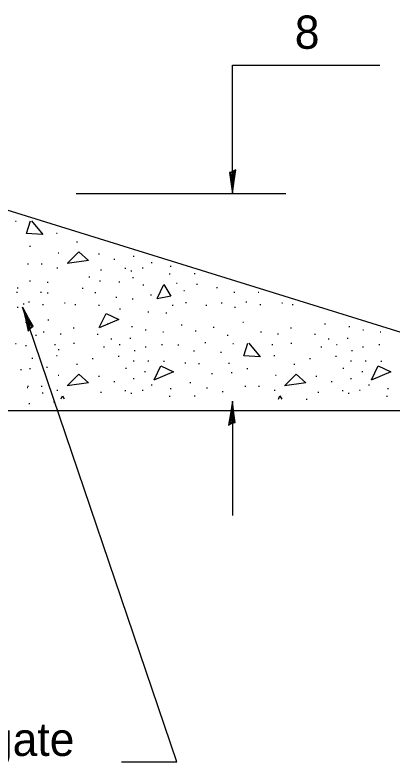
# Model space of a CAD drawing. Extents: x 0 to 2.83, y 0 to 1.83.
# Drawn here: x 1.0068 to 1.1329, y 0.3662 to 0.6164 of the extents above; entities that cross this region are included whole.
import ezdxf

# ---------------------------------------------------------------- set-up
doc = ezdxf.new("R2010")
doc.units = 0
for name, color, linetype in [('RD_Pr_Roadway_Dimensions', 7, 'Continuous'), ('RD_Pr_Roadway_Notes', 7, 'Continuous'), ('SH_General_Details', 7, 'Continuous')]:
    doc.layers.add(name, color=color, linetype=linetype)

msp = doc.modelspace()

# ---------------------------------------------------------------- linework, layer by layer
at = {"layer": 'RD_Pr_Roadway_Dimensions'}
for p, q in [((1.0793, 0.55686), (1.0793, 0.5996)), ((1.0793, 0.5996), (1.1285, 0.5996)), ((1.02727, 0.55686), (1.09715, 0.55686)), ((1.0793, 0.4877), (1.0793, 0.44963))]:
    msp.add_line(p, q, dxfattribs=at)
for points in [[(1.0794, 0.56413), (1.07832, 0.56388), (1.07878, 0.56081), (1.0793, 0.55686), (1.07988, 0.56108), (1.08052, 0.56478), (1.0794, 0.56413), (1.07868, 0.5638), (1.0793, 0.55951), (1.08013, 0.5642), (1.0792, 0.56351), (1.07933, 0.56154), (1.07961, 0.56344)], [(1.07919, 0.48043), (1.08027, 0.48068), (1.07981, 0.48375), (1.0793, 0.4877), (1.07872, 0.48348), (1.07807, 0.47979), (1.07919, 0.48043), (1.07991, 0.48076), (1.07929, 0.48505), (1.07847, 0.48036), (1.07939, 0.48105), (1.07926, 0.48302), (1.07898, 0.48113)]]:
    msp.add_lwpolyline(points, dxfattribs=at)
at = {"layer": 'RD_Pr_Roadway_Notes'}
for p, q in [((1.06078, 0.36754), (1.00935, 0.51902)), ((1.04239, 0.36754), (1.06078, 0.36754))]:
    msp.add_line(p, q, dxfattribs=at)
msp.add_lwpolyline([(1.01197, 0.5121), (1.01289, 0.51273), (1.01133, 0.51541), (1.00939, 0.5189), (1.01041, 0.51476), (1.01117, 0.51108), (1.01197, 0.5121), (1.01252, 0.51267), (1.01037, 0.51643), (1.01133, 0.51177), (1.01193, 0.51275), (1.01109, 0.51453), (1.01152, 0.51267)], dxfattribs=at)
at = {"layer": 'SH_General_Details'}
for p, q in [((1.36671, 0.43902), (0.99795, 0.55325)), ((1.00694, 0.54766), (1.00726, 0.54766)), ((1.02062, 0.54371), (1.02094, 0.54371)), ((1.02736, 0.54085), (1.02768, 0.54085)), ((1.01164, 0.53935), (1.01195, 0.53935)), ((1.02117, 0.53717), (1.02148, 0.53717)), ((1.03472, 0.53676), (1.03503, 0.53676)), ((1.0462, 0.53601), (1.04651, 0.53601)), ((1.01103, 0.5335), (1.01134, 0.5335)), ((1.01552, 0.5335), (1.01583, 0.5335)), ((1.03982, 0.53499), (1.04014, 0.53499)), ((1.05226, 0.53391), (1.05257, 0.53391)), ((1.02083, 0.53214), (1.02114, 0.53214)), ((1.03533, 0.53145), (1.03564, 0.53145)), ((1.0435, 0.532), (1.04381, 0.532)), ((1.04545, 0.53118), (1.04576, 0.53118)), ((1.04919, 0.53214), (1.04951, 0.53214)), ((1.05859, 0.53275), (1.0589, 0.53275)), ((1.01164, 0.52787), (1.01195, 0.52787)), ((1.03145, 0.52916), (1.03176, 0.52916)), ((1.03499, 0.52787), (1.0353, 0.52787)), ((1.04599, 0.52889), (1.04631, 0.52889)), ((1.05825, 0.53012), (1.05856, 0.53012)), ((1.06662, 0.53023), (1.06693, 0.53023)), ((1.00756, 0.52544), (1.00788, 0.52544)), ((1.01756, 0.52733), (1.01788, 0.52733)), ((1.02927, 0.52542), (1.02959, 0.52542)), ((1.04145, 0.52753), (1.04177, 0.52753)), ((1.04946, 0.52651), (1.04978, 0.52651)), ((1.06063, 0.52705), (1.06094, 0.52705)), ((1.06737, 0.52671), (1.06768, 0.52671)), ((1.07404, 0.52556), (1.07436, 0.52556)), ((1.00735, 0.52406), (1.00767, 0.52406)), ((1.01538, 0.52406), (1.0157, 0.52406)), ((1.01757, 0.52381), (1.01789, 0.52381)), ((1.03342, 0.52392), (1.03374, 0.52392)), ((1.05205, 0.52317), (1.05237, 0.52317)), ((1.06308, 0.5246), (1.0634, 0.5246)), ((1.07982, 0.52406), (1.08014, 0.52406)), ((1.08786, 0.52406), (1.08817, 0.52406)), ((1.0113, 0.52079), (1.01161, 0.52079)), ((1.02328, 0.52052), (1.0236, 0.52052)), ((1.04043, 0.52242), (1.04075, 0.52242)), ((1.04592, 0.52181), (1.04624, 0.52181)), ((1.06369, 0.52065), (1.06401, 0.52065)), ((1.0756, 0.52052), (1.07592, 0.52052)), ((1.08377, 0.52079), (1.08409, 0.52079)), ((1.09575, 0.52052), (1.09607, 0.52052)), ((1.00755, 0.51902), (1.00787, 0.51902)), ((1.00954, 0.5202), (1.00985, 0.5202)), ((1.01599, 0.51991), (1.01631, 0.51991)), ((1.02675, 0.51997), (1.02707, 0.51997)), ((1.03471, 0.5197), (1.03503, 0.5197)), ((1.04166, 0.51854), (1.04197, 0.51854)), ((1.05927, 0.5197), (1.05958, 0.5197)), ((1.07043, 0.5197), (1.07075, 0.5197)), ((1.08003, 0.51902), (1.08035, 0.51902)), ((1.08847, 0.51991), (1.08879, 0.51991)), ((1.09922, 0.51997), (1.09954, 0.51997)), ((1.01083, 0.51598), (1.01115, 0.51598)), ((1.0511, 0.51752), (1.05141, 0.51752)), ((1.05716, 0.51711), (1.05747, 0.51711)), ((1.01028, 0.51405), (1.01059, 0.51405)), ((1.01777, 0.51482), (1.01809, 0.51482)), ((1.03757, 0.51344), (1.03789, 0.51344)), ((1.06226, 0.51317), (1.06258, 0.51317)), ((1.08275, 0.51405), (1.08307, 0.51405)), ((1.11005, 0.51344), (1.11037, 0.51344)), ((1.01627, 0.51085), (1.01658, 0.51085)), ((1.0262, 0.51215), (1.02652, 0.51215)), ((1.04572, 0.51262), (1.04604, 0.51262)), ((1.05028, 0.51153), (1.0506, 0.51153)), ((1.05607, 0.51085), (1.05638, 0.51085)), ((1.06696, 0.51112), (1.06727, 0.51112)), ((1.07288, 0.51235), (1.0732, 0.51235)), ((1.08874, 0.51085), (1.08906, 0.51085)), ((1.09868, 0.51215), (1.099, 0.51215)), ((1.11819, 0.51262), (1.11851, 0.51262)), ((1.12276, 0.51153), (1.12307, 0.51153)), ((1.12854, 0.51085), (1.12886, 0.51085)), ((1.01369, 0.50972), (1.01401, 0.50972)), ((1.02192, 0.51017), (1.02223, 0.51017)), ((1.03424, 0.51004), (1.03456, 0.51004)), ((1.0388, 0.50854), (1.03912, 0.50854)), ((1.04513, 0.50867), (1.04545, 0.50867)), ((1.07758, 0.50976), (1.07789, 0.50976)), ((1.09439, 0.51017), (1.09471, 0.51017)), ((1.10671, 0.51004), (1.10703, 0.51004)), ((1.11127, 0.50854), (1.11159, 0.50854)), ((1.11761, 0.50867), (1.11792, 0.50867)), ((1.00694, 0.5069), (1.00726, 0.5069)), ((1.01035, 0.50631), (1.01067, 0.50631)), ((1.02001, 0.50663), (1.02033, 0.50663)), ((1.02634, 0.50704), (1.02666, 0.50704)), ((1.03635, 0.50581), (1.03667, 0.50581)), ((1.04152, 0.50663), (1.04184, 0.50663)), ((1.05021, 0.50588), (1.05053, 0.50588)), ((1.05573, 0.50663), (1.05604, 0.50663)), ((1.0611, 0.5065), (1.06142, 0.5065)), ((1.07009, 0.50724), (1.07041, 0.50724)), ((1.07942, 0.5069), (1.07973, 0.5069)), ((1.09249, 0.50663), (1.0928, 0.50663)), ((1.09882, 0.50704), (1.09913, 0.50704)), ((1.10882, 0.50581), (1.10914, 0.50581)), ((1.114, 0.50663), (1.11431, 0.50663)), ((1.12269, 0.50588), (1.12301, 0.50588)), ((1.1282, 0.50663), (1.12852, 0.50663)), ((1.02062, 0.50296), (1.02094, 0.50296)), ((1.02125, 0.50495), (1.02156, 0.50495)), ((1.04654, 0.50459), (1.04685, 0.50459)), ((1.06635, 0.50445), (1.06666, 0.50445)), ((1.07533, 0.50405), (1.07565, 0.50405)), ((1.0931, 0.50296), (1.09342, 0.50296)), ((1.11901, 0.50459), (1.11933, 0.50459)), ((1.01246, 0.50209), (1.01278, 0.50209)), ((1.03254, 0.502), (1.03285, 0.502)), ((1.04125, 0.50275), (1.04157, 0.50275)), ((1.0462, 0.50119), (1.04651, 0.50119)), ((1.0511, 0.50119), (1.05141, 0.50119)), ((1.05634, 0.50105), (1.05666, 0.50105)), ((1.06342, 0.50051), (1.06374, 0.50051)), ((1.06798, 0.5003), (1.0683, 0.5003)), ((1.07805, 0.50037), (1.07837, 0.50037)), ((1.10501, 0.502), (1.10533, 0.502)), ((1.11373, 0.50275), (1.11404, 0.50275)), ((1.11867, 0.50119), (1.11899, 0.50119)), ((1.12357, 0.50119), (1.12389, 0.50119)), ((1.12881, 0.50105), (1.12913, 0.50105)), ((1.00865, 0.49828), (1.00897, 0.49828)), ((1.01164, 0.4986), (1.01195, 0.4986)), ((1.01737, 0.49903), (1.01768, 0.49903)), ((1.02736, 0.5001), (1.02768, 0.5001)), ((1.0437, 0.49874), (1.04402, 0.49874)), ((1.08411, 0.4986), (1.08443, 0.4986)), ((1.09984, 0.5001), (1.10015, 0.5001)), ((1.11618, 0.49874), (1.11649, 0.49874)), ((1.02117, 0.49642), (1.02148, 0.49642)), ((1.03472, 0.49601), (1.03503, 0.49601)), ((1.05001, 0.49765), (1.05033, 0.49765)), ((1.0724, 0.49696), (1.07272, 0.49696)), ((1.07887, 0.49724), (1.07919, 0.49724)), ((1.09364, 0.49642), (1.09396, 0.49642)), ((1.10719, 0.49601), (1.10751, 0.49601)), ((1.12248, 0.49765), (1.1228, 0.49765)), ((1.03982, 0.49424), (1.04014, 0.49424)), ((1.0462, 0.49526), (1.04651, 0.49526)), ((1.05226, 0.49315), (1.05257, 0.49315)), ((1.06512, 0.49397), (1.06544, 0.49397)), ((1.1123, 0.49424), (1.11261, 0.49424)), ((1.11867, 0.49526), (1.11899, 0.49526)), ((1.12473, 0.49315), (1.12505, 0.49315)), ((1.01083, 0.49229), (1.01115, 0.49229)), ((1.01103, 0.49275), (1.01134, 0.49275)), ((1.01552, 0.49275), (1.01583, 0.49275)), ((1.01594, 0.49052), (1.01625, 0.49052)), ((1.02083, 0.49138), (1.02114, 0.49138)), ((1.03533, 0.4907), (1.03564, 0.4907)), ((1.0435, 0.49125), (1.04381, 0.49125)), ((1.04545, 0.49043), (1.04576, 0.49043)), ((1.04919, 0.49138), (1.04951, 0.49138)), ((1.05859, 0.492), (1.0589, 0.492)), ((1.0707, 0.4922), (1.07102, 0.4922)), ((1.07594, 0.49091), (1.07626, 0.49091)), ((1.0835, 0.49275), (1.08382, 0.49275)), ((1.08799, 0.49275), (1.08831, 0.49275)), ((1.0933, 0.49138), (1.09362, 0.49138)), ((1.1078, 0.4907), (1.10812, 0.4907)), ((1.11597, 0.49125), (1.11629, 0.49125)), ((1.11792, 0.49043), (1.11824, 0.49043)), ((1.12167, 0.49138), (1.12198, 0.49138)), ((1.13106, 0.492), (1.13138, 0.492)), ((1.05825, 0.48936), (1.05856, 0.48936)), ((1.06662, 0.48948), (1.06693, 0.48948)), ((1.10392, 0.48841), (1.10424, 0.48841)), ((1.13072, 0.48936), (1.13104, 0.48936)), ((1.01144, 0.48698), (1.01176, 0.48698)), ((1.01961, 0.48752), (1.01993, 0.48752)), ((0.33931, 0.48496), (1.21975, 0.48454))]:
    msp.add_line(p, q, dxfattribs=at)
for points in [[(1.01235, 0.54775), (1.01607, 0.54323), (1.01068, 0.54363), (1.01203, 0.54783)], [(1.02432, 0.53372), (1.02813, 0.53752), (1.0313, 0.53459), (1.02425, 0.53356)], [(1.05422, 0.52198), (1.05644, 0.52658), (1.05882, 0.5227), (1.05418, 0.52182)], [(1.03494, 0.51223), (1.03724, 0.51691), (1.04145, 0.51492), (1.03489, 0.51213)], [(1.08482, 0.507), (1.08855, 0.50248), (1.08316, 0.50288), (1.08451, 0.50708)], [(1.05319, 0.49479), (1.05549, 0.49947), (1.05969, 0.49749), (1.05314, 0.49469)], [(1.12567, 0.49479), (1.12797, 0.49947), (1.13217, 0.49749), (1.12562, 0.49469)], [(1.02432, 0.49297), (1.02813, 0.49677), (1.0313, 0.49384), (1.02425, 0.49281)], [(1.09679, 0.49297), (1.1006, 0.49677), (1.10377, 0.49384), (1.09673, 0.49281)], [(1.02219, 0.48847), (1.02265, 0.48948), (1.02326, 0.48847)], [(1.09464, 0.48841), (1.09513, 0.48948), (1.09577, 0.48841)]]:
    msp.add_lwpolyline(points, dxfattribs=at)

# ---------------------------------------------------------------- texts
at = {"layer": 'RD_Pr_Roadway_Dimensions'}
msp.add_text('8', height=0.01108, dxfattribs=at).set_placement((1.10012, 0.60511))
at = {"layer": 'RD_Pr_Roadway_Notes'}
msp.add_text('Guardrail Aggregate', height=0.0110833, dxfattribs=at).set_placement((0.89318, 0.36956))

doc.saveas('drawing.dxf')
